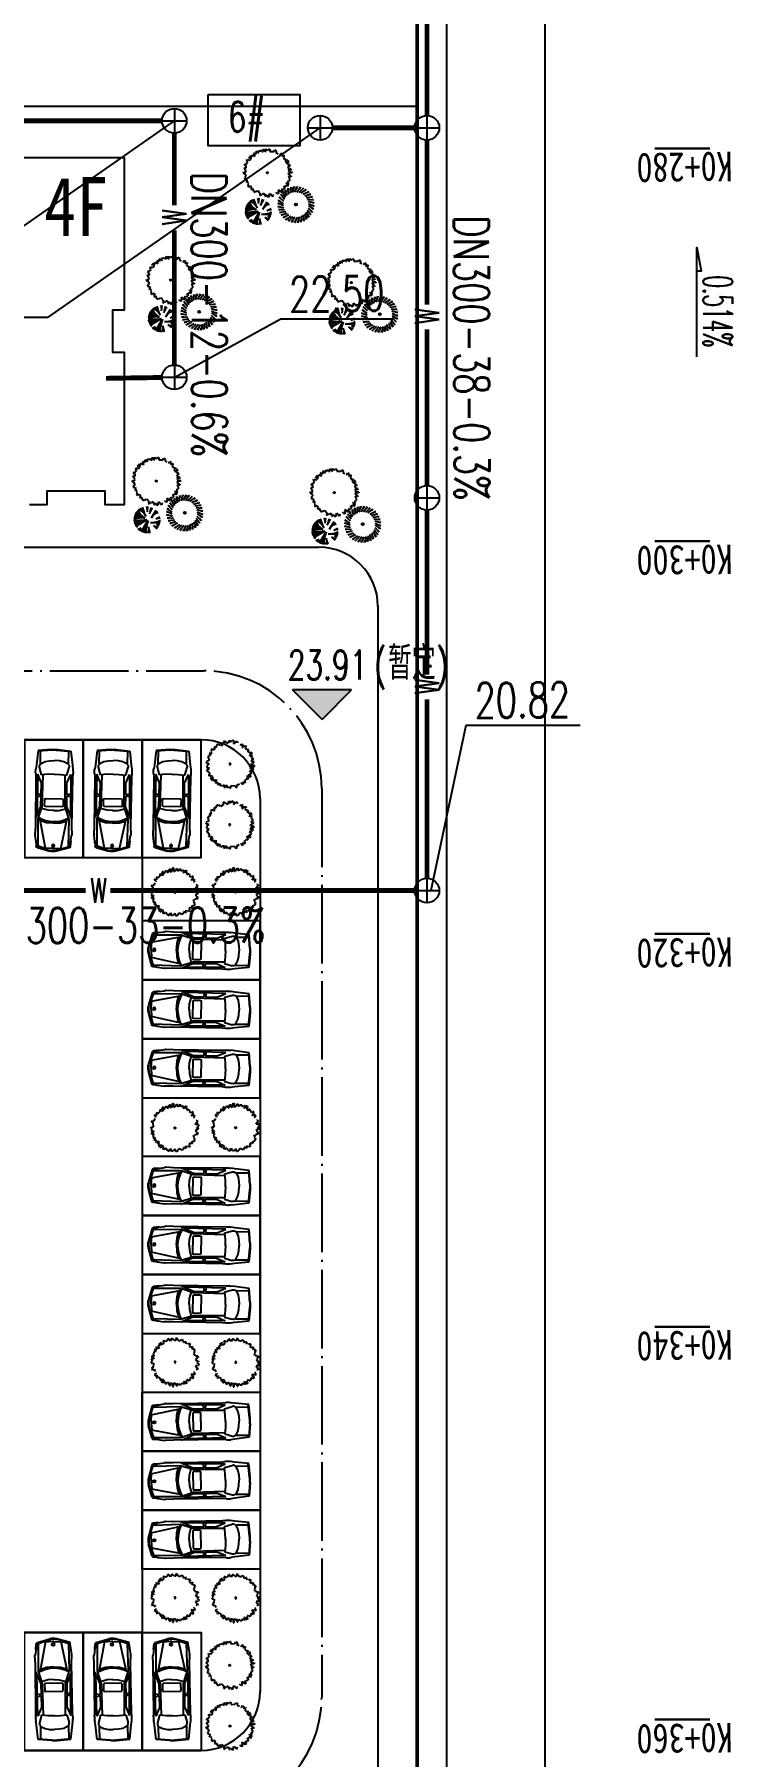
# Model space of a CAD drawing. Header units: millimetres. Extents: x 418304 to 847498, y 48187 to 111456.
# Drawn here: x 423775.5 to 423811.1, y 53596.8 to 53684.4 of the extents above; entities that cross this region are included whole.
import ezdxf

# ---------------------------------------------------------------- set-up
doc = ezdxf.new("R2010")
doc.units = ezdxf.units.MM
doc.header["$LTSCALE"] = 1000
doc.linetypes.add('DASH', pattern=[0.35, 0.25, -0.1])
doc.linetypes.add('DOTE', pattern=[2.42, 2, -0.2, 0.02, -0.2])
for name, color, linetype in [('A绿-1', 82, 'Continuous'), ('DIM_ELEV', 3, 'Continuous'), ('PIPE-污水', 6, 'Continuous'), ('PUB_TEXT', 7, 'Continuous'), ('TEXT_污水', 7, 'Continuous'), ('TREE', 74, 'Continuous'), ('TWT_TEXT', 7, 'Continuous'), ('VPIPE-污水', 2, 'Continuous'), ('WELL_污水', 6, 'Continuous'), ('道路', 4, 'Continuous'), ('道路中心线', 1, 'DOTE'), ('道路线', 142, 'Continuous'), ('道路网', 7, 'Continuous'), ('高程设计数据', 7, 'Continuous')]:
    doc.layers.add(name, color=color, linetype=linetype)
doc.styles.add('_TCH_DIM', font='SIMPLEX', dxfattribs={"bigfont": 'GBCBIG'})
doc.styles.add('_TWT_PIPETEXT', font='SIMPLEX', dxfattribs={"width": 0.8, "height": 3.5, "bigfont": 'HZTXT'})
doc.styles.add('HZ', font='rs.shx', dxfattribs={"width": 0.8, "bigfont": 'hztxt.shx'})
doc.styles.add('等线体', font='simhei.ttf')
doc.styles.add('黑体', font='simhei.ttf', dxfattribs={"width": 0.8, "height": 3.5})
doc.linetypes.add('FENCELINE2', pattern='A,0.25,-0.1,[132,ltypeshp.shx,S=0.1,R=0,X=-0.1,Y=0],-0.1,1', length=1.45)

# ---------------------------------------------------------------- blocks, each defined once
blk = doc.blocks.new('wetrewtewtre')
at = {"layer": '道路网', "color": 8, "linetype": 'Continuous', "lineweight": 30}
for p, q in [((423807.115, 55843.98), (423809.915, 55843.98)), ((423807.115, 55843.98), (423809.915, 55843.98)), ((423807.115, 55823.98), (423809.915, 55823.98)), ((423807.115, 55823.98), (423809.915, 55823.98)), ((423807.115, 55803.98), (423809.915, 55803.98)), ((423807.115, 55803.98), (423809.915, 55803.98)), ((423807.115, 55783.98), (423809.915, 55783.98)), ((423807.115, 55783.98), (423809.915, 55783.98)), ((423807.115, 55763.98), (423809.915, 55763.98)), ((423807.115, 55763.98), (423809.915, 55763.98))]:
    blk.add_line(p, q, dxfattribs=at)
at = {"layer": '道路网', "color": 8, "linetype": 'Continuous', "flags": 128}
for points in [[(423796.515, 56099.98), (423796.515, 55746.271), (423796.515, 55609.271)], [(423796.515, 56099.98), (423796.515, 55746.271), (423796.515, 55609.271)], [(423801.515, 56099.98), (423801.515, 55741.271), (423801.515, 55609.271)], [(423801.515, 56099.98), (423801.515, 55741.271), (423801.515, 55609.271)]]:
    blk.add_lwpolyline(points, dxfattribs=at)
at = {"layer": '道路网', "color": 8, "linetype": 'Continuous', "style": '等线体', "width": 0.8}
for s, p in [('K0+280', (423811.066, 55843.811)), ('K0+280', (423811.066, 55843.811)), ('K0+300', (423811.066, 55823.811)), ('K0+300', (423811.066, 55823.811)), ('K0+320', (423811.066, 55803.811)), ('K0+320', (423811.066, 55803.811)), ('K0+340', (423811.066, 55783.811)), ('K0+340', (423811.066, 55783.811)), ('K0+360', (423811.066, 55763.811)), ('K0+360', (423811.066, 55763.811))]:
    blk.add_text(s, height=1.5, rotation=181.05516, dxfattribs=at).set_placement(p)
blk = doc.blocks.new('004')
at = {"layer": 'A绿-1', "color": 8}
for p, q in [((-699, 834), (-770, 749)), ((-691, 762), (-699, 834)), ((-534, 794), (-691, 762)), ((-511, 892), (-605, 840)), ((-605, 840), (-534, 794)), ((-456, 866), (-511, 892)), ((-401, 899), (-456, 866)), ((-354, 971), (-440, 997)), ((-440, 997), (-401, 899)), ((-283, 860), (-354, 971)), ((-276, 925), (-283, 860)), ((-244, 925), (-276, 925)), ((-205, 1023), (-268, 997)), ((-268, 997), (-244, 925)), ((-182, 945), (-205, 1023)), ((-134, 964), (-182, 945)), ((70, 1036), (-9, 1030)), ((-9, 1030), (-9, 991)), ((70, 977), (70, 1036)), ((93, 938), (70, 977)), ((132, 906), (93, 938)), ((179, 1023), (132, 906)), ((250, 1017), (179, 1023)), ((266, 945), (250, 1017)), ((321, 912), (266, 945)), ((360, 945), (321, 977)), ((321, 977), (321, 912)), ((360, 847), (360, 945)), ((399, 814), (360, 847)), ((438, 853), (399, 814)), ((478, 827), (438, 853)), ((525, 879), (478, 827)), ((564, 847), (525, 879)), ((532, 768), (564, 847)), ((572, 703), (532, 768)), ((-1068, 284), (-1052, 317)), ((-942, 226), (-1068, 284)), ((-1060, 128), (-1052, 186)), ((-966, 56), (-1060, 128)), ((-1052, 317), (-911, 278)), ((-1052, 186), (-950, 121)), ((-1052, -69), (-1052, 3)), ((-1052, 3), (-966, -3)), ((-982, 428), (-966, 461)), ((-927, 415), (-982, 428)), ((-966, 461), (-864, 454)), ((-966, -3), (-966, 56)), ((-950, 121), (-942, 226)), ((-942, 369), (-927, 415)), ((-887, 324), (-942, 369)), ((-911, 278), (-887, 324)), ((-872, 605), (-895, 533)), ((-895, 533), (-864, 481)), ((-825, 585), (-872, 605)), ((-864, 454), (-840, 461)), ((-793, 644), (-825, 585)), ((-762, 716), (-809, 677)), ((-809, 677), (-793, 644)), ((-770, 749), (-723, 742)), ((-723, 651), (-762, 716)), ((-723, 742), (-691, 683)), ((-691, 683), (-723, 651)), ((564, 670), (572, 703)), ((595, 638), (564, 670)), ((658, 664), (595, 638)), ((697, 618), (658, 664)), ((744, 670), (697, 618)), ((783, 605), (744, 670)), ((791, 481), (783, 605)), ((830, 500), (791, 481)), ((807, 409), (870, 487)), ((838, 343), (807, 409)), ((870, 487), (830, 500)), ((932, 363), (838, 343)), ((932, 200), (885, 200)), ((885, 200), (909, 160)), ((925, 101), (901, 69)), ((901, 69), (972, 16)), ((909, 278), (964, 311)), ((932, 232), (909, 278)), ((909, 160), (972, 160)), ((972, 160), (925, 101)), ((964, 311), (932, 363)), ((972, 16), (972, -69)), ((-1044, -154), (-1068, -193)), ((-1068, -193), (-1029, -219)), ((-989, -108), (-1052, -69)), ((-982, -173), (-1044, -154)), ((-1029, -219), (-1005, -166)), ((-1013, -278), (-989, -258)), ((-997, -310), (-1013, -278)), ((-919, -356), (-997, -310)), ((-974, -173), (-989, -108)), ((-989, -258), (-950, -278)), ((-934, -180), (-974, -173)), ((-950, -278), (-927, -251)), ((-942, -526), (-927, -480)), ((-864, -500), (-942, -526)), ((-927, -251), (-934, -180)), ((-927, -480), (-887, -441)), ((-887, -441), (-919, -356)), ((-887, -585), (-840, -533)), ((-848, -644), (-887, -585)), ((-840, -533), (-864, -500)), ((-801, -585), (-848, -644)), ((-762, -618), (-801, -585)), ((-636, -729), (-715, -657)), ((-683, -788), (-636, -729)), ((556, -735), (493, -761)), ((650, -794), (556, -735)), ((705, -637), (666, -683)), ((666, -683), (674, -761)), ((760, -650), (705, -637)), ((783, -618), (760, -650)), ((776, -513), (768, -552)), ((768, -552), (830, -585)), ((799, -448), (776, -513)), ((807, -618), (783, -618)), ((815, -493), (799, -448)), ((830, -585), (807, -618)), ((862, -474), (815, -493)), ((870, -278), (846, -336)), ((846, -336), (885, -435)), ((885, -435), (862, -474)), ((948, -310), (870, -278)), ((972, -69), (901, -95)), ((901, -95), (901, -180)), ((901, -180), (948, -219)), ((948, -219), (972, -271)), ((972, -271), (948, -310)), ((-629, -853), (-683, -788)), ((-574, -801), (-629, -853)), ((-401, -853), (-574, -801)), ((-425, -944), (-401, -853)), ((-385, -964), (-425, -944)), ((-338, -944), (-385, -964)), ((-299, -944), (-338, -944)), ((-260, -1010), (-299, -944)), ((-229, -912), (-260, -1010)), ((-182, -912), (-229, -912)), ((-189, -1010), (-182, -912)), ((-127, -1023), (-189, -1010)), ((-119, -938), (-127, -1023)), ((-56, -958), (-119, -938)), ((-56, -1010), (-56, -958)), ((-17, -997), (-56, -1010)), ((70, -1016), (-17, -997)), ((109, -925), (70, -951)), ((70, -951), (70, -1016)), ((132, -1023), (109, -925)), ((195, -997), (132, -1023)), ((226, -944), (164, -944)), ((164, -944), (195, -997)), ((250, -984), (226, -944)), ((297, -964), (250, -984)), ((297, -833), (274, -918)), ((274, -918), (297, -964)), ((328, -912), (297, -833)), ((360, -918), (328, -912)), ((383, -892), (360, -918)), ((407, -866), (383, -892)), ((438, -873), (407, -866)), ((423, -886), (438, -873)), ((454, -918), (423, -886)), ((470, -807), (446, -801)), ((446, -801), (485, -853)), ((564, -853), (454, -918)), ((509, -794), (470, -807)), ((485, -853), (548, -833)), ((493, -761), (509, -794)), ((548, -833), (564, -853)), ((674, -761), (650, -794))]:
    blk.add_line(p, q, dxfattribs=at)
blk.add_circle((-32, 10), 31.3, dxfattribs=at)
blk = doc.blocks.new('106')
at = {"layer": 'A绿-1', "color": 8}
for p, q in [((-0.107, 0.292), (-0.08, 0.447)), ((-0.08, 0.447), (-0.083, 0.396)), ((-0.054, 0.307), (-0.001, 0.455)), ((-0.001, 0.455), (-0.013, 0.405)), ((0, 0.312), (0.078, 0.449)), ((0.078, 0.449), (0.058, 0.402)), ((-0.446, 0.074), (-0.399, 0.054)), ((-0.309, -0.004), (-0.446, 0.074)), ((-0.426, 0.15), (-0.383, 0.123)), ((-0.305, 0.05), (-0.426, 0.15)), ((-0.393, 0.223), (-0.356, 0.188)), ((-0.292, 0.103), (-0.393, 0.223)), ((-0.348, 0.288), (-0.318, 0.248)), ((-0.269, 0.153), (-0.348, 0.288)), ((-0.293, 0.345), (-0.27, 0.3)), ((-0.238, 0.198), (-0.293, 0.345)), ((-0.228, 0.391), (-0.213, 0.343)), ((-0.2, 0.237), (-0.228, 0.391)), ((-0.157, 0.425), (-0.15, 0.375)), ((-0.156, 0.269), (-0.157, 0.425)), ((0.054, 0.308), (0.154, 0.429)), ((0.107, 0.295), (0.227, 0.396)), ((0.154, 0.429), (0.127, 0.386)), ((0.157, 0.272), (0.292, 0.351)), ((0.227, 0.396), (0.193, 0.359)), ((0.202, 0.242), (0.349, 0.296)), ((0.241, 0.203), (0.395, 0.231)), ((0.292, 0.351), (0.252, 0.321)), ((0.273, 0.159), (0.43, 0.16)), ((0.297, 0.11), (0.451, 0.084)), ((0.349, 0.296), (0.304, 0.273)), ((0.311, 0.057), (0.459, 0.005)), ((0.317, 0.003), (0.453, -0.075)), ((0.395, 0.231), (0.347, 0.216)), ((0.43, 0.16), (0.38, 0.153)), ((0.451, 0.084), (0.401, 0.086)), ((0.459, 0.005), (0.41, 0.016)), ((-0.452, -0.006), (-0.402, -0.017)), ((-0.304, -0.058), (-0.452, -0.006)), ((-0.444, -0.085), (-0.393, -0.087)), ((-0.289, -0.111), (-0.444, -0.085)), ((-0.422, -0.161), (-0.372, -0.154)), ((-0.266, -0.16), (-0.422, -0.161)), ((-0.234, -0.204), (-0.388, -0.232)), ((-0.388, -0.232), (-0.34, -0.217)), ((-0.195, -0.243), (-0.342, -0.297)), ((-0.342, -0.297), (-0.297, -0.274)), ((-0.15, -0.273), (-0.285, -0.352)), ((-0.285, -0.352), (-0.245, -0.322)), ((-0.1, -0.296), (-0.22, -0.397)), ((-0.22, -0.397), (-0.185, -0.36)), ((-0.047, -0.309), (-0.147, -0.43)), ((-0.147, -0.43), (-0.12, -0.387)), ((0.007, -0.313), (-0.07, -0.45)), ((-0.07, -0.45), (-0.051, -0.403)), ((0.061, -0.308), (0.009, -0.456)), ((0.009, -0.456), (0.02, -0.406)), ((0.114, -0.293), (0.088, -0.448)), ((0.088, -0.448), (0.09, -0.397)), ((0.164, -0.426), (0.158, -0.376)), ((0.163, -0.27), (0.164, -0.426)), ((0.207, -0.238), (0.236, -0.392)), ((0.236, -0.392), (0.221, -0.344)), ((0.246, -0.199), (0.3, -0.346)), ((0.276, -0.154), (0.356, -0.289)), ((0.3, -0.346), (0.277, -0.301)), ((0.299, -0.104), (0.4, -0.224)), ((0.312, -0.051), (0.433, -0.151)), ((0.356, -0.289), (0.325, -0.249)), ((0.4, -0.224), (0.363, -0.189)), ((0.433, -0.151), (0.391, -0.124)), ((0.453, -0.075), (0.406, -0.055))]:
    blk.add_line(p, q, dxfattribs=at)
blk.add_circle((0, 0), 0.0254, dxfattribs=at)
blk = doc.blocks.new('A$C3C3C514D')
at = {"color": 8}
for p, q in [((754, 3022), (194, 3045)), ((314, 3273), (754, 3022)), ((1605, 3000), (469, 3494)), ((2072, 2430), (549, 3589)), ((1327, 3257), (603, 3647)), ((847, 3366), (661, 3703)), ((900, 3478), (708, 3738)), ((1605, 3000), (751, 3787)), ((984, 3455), (812, 3811)), ((1075, 3468), (865, 3847)), ((1327, 3257), (975, 3955)), ((2179, 2417), (975, 3955)), ((1474, 3317), (1125, 4045)), ((1340, 3596), (1210, 4088)), ((1751, 3803), (1478, 4197)), ((2296, 2298), (1605, 3000)), ((1919, 3296), (1620, 4239)), ((1826, 4286), (1919, 3296)), ((2490, 2732), (3940, 3353)), ((2490, 2732), (4010, 3243)), ((2775, 3382), (3114, 4079)), ((2775, 3382), (3301, 3974)), ((3070, 2927), (4073, 3126)), ((3135, 3755), (3501, 3831)), ((3589, 3756), (3285, 3427)), ((3285, 3427), (3744, 3603)), ((3564, 3199), (3831, 3501)), ((3688, 3053), (4142, 2976)), ((985, 2274), (0, 2152)), ((510, 2000), (1, 2202)), ((1376, 2264), (3, 2272)), ((1065, 1996), (5, 2012)), ((439, 1909), (9, 1960)), ((1448, 2052), (10, 2362)), ((774, 2001), (13, 1915)), ((2135, 2150), (22, 1847)), ((2135, 2150), (33, 2466)), ((658, 1927), (45, 1758)), ((533, 2271), (50, 2633)), ((51, 1686), (1027, 1810)), ((1836, 2067), (97, 1514)), ((539, 1655), (143, 1412)), ((1751, 1563), (187, 1276)), ((546, 1182), (227, 1190)), ((1385, 1488), (279, 1092)), ((1531, 1264), (321, 1022)), ((918, 1321), (379, 933)), ((1951, 1835), (483, 794)), ((1027, 1810), (539, 1655)), ((539, 1655), (539, 1655)), ((1302, 1353), (558, 706)), ((1440, 1141), (558, 706)), ((973, 832), (600, 662)), ((1178, 1009), (672, 590)), ((1152, 750), (691, 573)), ((1353, 1023), (748, 521)), ((1404, 827), (806, 473)), ((1951, 1835), (898, 404)), ((1238, 716), (947, 369)), ((1258, 561), (1009, 329)), ((1871, 1681), (1102, 274)), ((1384, 524), (1212, 216)), ((1477, 961), (1309, 172)), ((1942, 612), (1418, 129)), ((2147, 905), (1570, 80)), ((2209, 1495), (1767, 35)), ((2115, 529), (1808, 28)), ((2013, 694), (1897, 15)), ((2216, 1566), (2051, 2)), ((2220, 538), (2146, 0)), ((2176, 1176), (2243, 2)), ((2674, 953), (3081, 210)), ((2790, 723), (2896, 122)), ((2861, 1371), (3697, 653)), ((2938, 2122), (4093, 1221)), ((3120, 1141), (3574, 536)), ((3125, 1964), (4195, 1522)), ((3516, 2534), (4262, 2582)), ((3556, 2540), (4283, 2465)), ((3824, 1674), (4261, 1716)), ((4209, 1516), (3824, 1674))]:
    blk.add_line(p, q, dxfattribs=at)
blk = doc.blocks.new('$plan$00001328')
at = {"layer": '道路线', "color": 8}
for p, q in [((-2219, 807), (-1493, 889)), ((-1493, 889), (-1285, 919)), ((-1053, 923), (-878, 906)), ((-878, 906), (1645, 899)), ((1224, 895), (623, 633)), ((1645, 899), (2034, 915)), ((2034, 915), (2086, 904)), ((2427, 855), (2086, 904)), ((-2279, 116), (-2219, 807)), ((-2254, 116), (-2194, 806)), ((-1551, 693), (-2199, 695)), ((-1707, 230), (-1717, -16)), ((-1667, 459), (-1707, 230)), ((-1551, 693), (-1667, 459)), ((-1508, 707), (-1562, 671)), ((-979, 619), (-1374, 729)), ((-1023, 812), (1078, 831)), ((-582, 620), (-1023, 812)), ((-1019, -34), (-1015, 284)), ((-1015, 284), (-979, 619)), ((626, 562), (-988, 538)), ((6, 627), (-582, 620)), ((-21, 822), (6, 627)), ((116, 823), (74, 627)), ((623, 633), (74, 627)), ((223, 404), (223, -456)), ((586, 444), (263, 444)), ((1249, 767), (626, 562)), ((626, -456), (626, 404)), ((810, 258), (722, 594)), ((822, -38), (810, 258)), ((1370, 583), (1207, 751)), ((2643, 745), (1249, 767)), ((2844, 342), (1302, 653)), ((1448, 334), (1370, 583)), ((1469, -41), (1448, 334)), ((2367, 864), (2369, 870)), ((2369, 870), (2650, 842)), ((2604, 806), (2427, 855)), ((2787, 351), (2640, 772)), ((2720, 782), (2894, 148)), ((2762, 16), (2740, 362)), ((2816, 347), (2866, 112)), ((-2279, -163), (-2219, -855)), ((-2254, -163), (-2194, -854)), ((-2219, -855), (-1493, -937)), ((-1551, -741), (-2199, -743)), ((-1706, -277), (-1717, -32)), ((-1667, -507), (-1707, -277)), ((-1551, -741), (-1667, -507)), ((-1508, -755), (-1562, -719)), ((-1374, -776), (-1374, -777)), ((-979, -667), (-1371, -776)), ((-582, -668), (-1023, -860)), ((-1023, -860), (1078, -879)), ((-1019, -14), (-1015, -332)), ((-1015, -332), (-979, -667)), ((626, -610), (-988, -585)), ((8, -674), (-582, -668)), ((-17, -869), (8, -674)), ((623, -681), (73, -675)), ((111, -870), (73, -675)), ((263, -496), (586, -496)), ((1224, -943), (623, -681)), ((1249, -815), (626, -610)), ((810, -306), (722, -641)), ((822, -10), (810, -306)), ((1370, -631), (1207, -799)), ((2643, -793), (1249, -815)), ((2844, -390), (1302, -701)), ((1448, -382), (1370, -630)), ((1469, -7), (1448, -382)), ((2604, -854), (2427, -903)), ((2787, -399), (2640, -820)), ((2720, -830), (2894, -195)), ((2762, -64), (2740, -410)), ((2816, -395), (2866, -160)), ((-1493, -937), (-1285, -966)), ((-1053, -971), (-878, -954)), ((-878, -954), (1645, -947)), ((1645, -947), (2034, -963)), ((2034, -963), (2086, -952)), ((2427, -903), (2086, -952)), ((2367, -911), (2369, -918)), ((2369, -918), (2650, -889))]:
    blk.add_line(p, q, dxfattribs=at)
blk.add_circle((2608, -21), 62.7, dxfattribs=at)
for centre, radius, start, end in [((-1148, -44), 972, 84.37428, 98.07159), ((-665, -24), 1620, 175.05924, 184.94076), ((-640, -24), 1620, 175.05924, 184.94076), ((-1418, 573), 162, 74.46936, 123.73593), ((263, 404), 40, 90, 180), ((586, 404), 40, 0, 90), ((-191, -40), 1591, 331.45596, 29.52266), ((2589, 754), 54, 19.21062, 74.51383), ((2642, 761), 81, 15.33853, 84.1898), ((2115, -24), 648, 356.47351, 3.52649), ((2233, -24), 648, 347.90524, 12.09476), ((2269, -24), 648, 344.66147, 15.33853), ((-1418, -621), 162, 236.26405, 286.81983), ((263, -456), 40, 180, 270), ((586, -456), 40, 270, 0), ((2589, -802), 54, 285.48617, 340.78938), ((2642, -809), 81, 275.8102, 344.66147), ((-1148, -4), 972, 261.92841, 275.62572)]:
    blk.add_arc(centre, radius, start, end, dxfattribs=at)
blk = doc.blocks.new('$TWTSYS$00000374')
for p, q in [((-0.5, 0, 0), (0.5, 0, 0)), ((0, 0.5, 0), (0, -0.5, 0))]:
    blk.add_line(p, q)
blk.add_circle((0, 0, 0), 0.5)

msp = doc.modelspace()

# ---------------------------------------------------------------- hatches: boundary and pattern name
at = {"layer": 'DIM_ELEV'}
msp.add_hatch(color=256, dxfattribs=at).paths.add_polyline_path([(423790.172, 53649.573), (423791.672, 53651.073), (423788.672, 53651.073)])

# ---------------------------------------------------------------- linework, layer by layer
at = {"color": 1, "linetype": 'DASH', "ltscale": 0.02, "const_width": 0.2}
msp.add_lwpolyline([(423795.015, 53547.806), (423431.612, 53547.84), (423431.612, 53687.774), (423600.93, 53687.774), (423600.93, 53942.149), (423785.939, 53942.149), (423795.015, 53933.981), (423795.015, 53547.806)], dxfattribs=at)
at = {"linetype": 'FENCELINE2', "ltscale": 0.005, "const_width": 0.1}
msp.add_lwpolyline([(423795.015, 53790.154), (423795.015, 53547.806)], dxfattribs=at)
msp.add_lwpolyline([(423775.275, 53660.52), (423776.175, 53660.52), (423776.175, 53661.22), (423779.115, 53661.22), (423779.115, 53660.52), (423780.115, 53660.52), (423780.115, 53668.26), (423779.515, 53668.26), (423779.515, 53670.42), (423780.115, 53670.42), (423780.115, 53678.16), (423771.275, 53678.16)])
at = {"layer": 'DIM_ELEV'}
for p, q in [((423790.172, 53649.573), (423788.672, 53651.073)), ((423791.672, 53651.073), (423788.672, 53651.073)), ((423790.172, 53649.573), (423791.672, 53651.073))]:
    msp.add_line(p, q, dxfattribs=at)
at = {"layer": 'PIPE-污水', "linetype": 'Continuous', "ltscale": 0.005, "const_width": 0.25}
for points in [[(423795.515, 53688.741), (423795.515, 53680.324)], [(423771.085, 53680.052), (423782.027, 53680.052)], [(423790.698, 53679.699), (423794.89, 53679.699)], [(423782.652, 53675.741), (423782.652, 53679.427)], [(423795.515, 53679.074), (423795.515, 53670.699)], [(423782.652, 53667.617), (423782.652, 53674.479)], [(423795.515, 53669.437), (423795.515, 53661.482)], [(423779.175, 53666.94), (423782.027, 53666.983)], [(423795.515, 53660.232), (423795.515, 53651.852)], [(423795.515, 53650.59), (423795.515, 53641.482)], [(423763.345, 53640.857), (423778.139, 53640.857)], [(423779.401, 53640.857), (423794.89, 53640.857)]]:
    msp.add_lwpolyline(points, dxfattribs=at)
at = {"layer": 'TWT_TEXT', "color": 6}
for p, q in [((423774.635, 53674.443, 310.578), (423782.652, 53680.052, 155.424)), ((423776.205, 53670.041, 155.154), (423790.073, 53679.699)), ((423776.205, 53670.041, 155.154), (423770.38, 53670.041, 155.154)), ((423782.648, 53666.99, -0.27), (423788.041, 53669.953, 310.578)), ((423793.866, 53669.953, 310.578), (423788.041, 53669.953, 310.578)), ((423797.491, 53649.266, 310.392), (423795.704, 53640.857)), ((423803.316, 53649.266, 310.392), (423797.491, 53649.266, 310.392))]:
    msp.add_line(p, q, dxfattribs=at)
at = {"layer": 'VPIPE-污水', "color": 6, "ltscale": 0.05}
msp.add_lwpolyline([(423784.37, 53681.391), (423789.044, 53681.391), (423789.044, 53678.771), (423784.37, 53678.771)], close=True, dxfattribs=at)
at = {"layer": '道路', "color": 8}
for p, q in [((423726.015, 53680.8), (423795.015, 53680.8)), ((423766.544, 53658.34), (423790.015, 53658.34)), ((423793.015, 53655.34), (423793.015, 53594.08)), ((423727.015, 53648.54), (423784.015, 53648.54)), ((423787.015, 53645.54), (423787.015, 53600.08)), ((423784.015, 53597.08), (423727.015, 53597.08)), ((423727.015, 53597.08), (423784.015, 53597.08))]:
    msp.add_line(p, q, dxfattribs=at)
msp.add_lwpolyline([(423730.015, 53642.54), (423781.015, 53642.54), (423781.015, 53603.08), (423730.015, 53603.08)], close=True, dxfattribs=at)
for centre, start, end in [((423790.015, 53655.34), 0, 90), ((423784.015, 53645.54), 0, 90), ((423784.015, 53600.08), 270, 0)]:
    msp.add_arc(centre, 3, start, end, dxfattribs=at)
at = {"layer": '道路中心线', "color": 8, "linetype": 'DOTE', "ltscale": 0.002}
for p, q in [((423717.513, 53652.05), (423784.156, 53652.05)), ((423790.156, 53646.05), (423790.156, 53599.794))]:
    msp.add_line(p, q, dxfattribs=at)
for centre, start, end in [((423784.156, 53646.05), 0, 90), ((423784.156, 53599.794), 270, 0)]:
    msp.add_arc(centre, 6, start, end, dxfattribs=at)
at = {"layer": '道路线', "color": 8}
for points in [[(423775.015, 53642.54), (423778.015, 53642.54), (423778.015, 53648.54), (423775.015, 53648.54)], [(423778.015, 53642.54), (423781.015, 53642.54), (423781.015, 53648.54), (423778.015, 53648.54)], [(423781.015, 53642.54), (423784.015, 53642.54), (423784.015, 53648.54), (423781.015, 53648.54)], [(423781.015, 53639.31), (423781.015, 53636.31), (423787.015, 53636.31), (423787.015, 53639.31)], [(423781.015, 53636.31), (423781.015, 53633.31), (423787.015, 53633.31), (423787.015, 53636.31)], [(423781.015, 53633.31), (423781.015, 53630.31), (423787.015, 53630.31), (423787.015, 53633.31)], [(423781.015, 53627.31), (423781.015, 53624.31), (423787.015, 53624.31), (423787.015, 53627.31)], [(423781.015, 53624.31), (423781.015, 53621.31), (423787.015, 53621.31), (423787.015, 53624.31)], [(423781.015, 53621.31), (423781.015, 53618.31), (423787.015, 53618.31), (423787.015, 53621.31)], [(423781.015, 53612.31), (423781.015, 53615.31), (423787.015, 53615.31), (423787.015, 53612.31)], [(423781.015, 53609.31), (423781.015, 53612.31), (423787.015, 53612.31), (423787.015, 53609.31)], [(423781.015, 53606.31), (423781.015, 53609.31), (423787.015, 53609.31), (423787.015, 53606.31)], [(423775.015, 53603.08), (423778.015, 53603.08), (423778.015, 53597.08), (423775.015, 53597.08)], [(423778.015, 53603.08), (423781.015, 53603.08), (423781.015, 53597.08), (423778.015, 53597.08)], [(423781.015, 53603.08), (423784.015, 53603.08), (423784.015, 53597.08), (423781.015, 53597.08)]]:
    msp.add_lwpolyline(points, close=True, dxfattribs=at)
at = {"layer": '高程设计数据', "color": 4, "linetype": 'Continuous', "flags": 128}
msp.add_lwpolyline([(423809.262, 53668.032), (423809.257, 53673.605), (423809.481, 53672.389), (423809.258, 53672.388)], dxfattribs=at)
msp.add_lwpolyline([(423809.262, 53668.032), (423809.257, 53673.605), (423809.481, 53672.389), (423809.258, 53672.388)], dxfattribs=at)

# ---------------------------------------------------------------- block references
msp.add_blockref('wetrewtewtre', (0, -2165.331))
at = {"layer": 'A绿-1'}
for name, p, xscale, yscale, zscale, rotation in [('004', (423787.354, 53677.405), 0.00116705121472478, 0.00116705121472478, -0.00116705121472478, 196.4296013010655), ('106', (423788.845, 53675.791), 2.039962694467977, 2.039962694607675, 2.039962694502081, 264.9820240038009), ('004', (423782.42, 53671.942), 0.00116705121472478, 0.00116705121472478, -0.00116705121472478, 196.4296013010655), ('004', (423791.618, 53671.818), 0.00116705121472478, 0.00116705121472478, -0.00116705121472478, 196.4296013010655), ('106', (423783.911, 53670.327), 2.039962694467977, 2.039962694607675, 2.039962694502081, 264.9820240038009), ('106', (423793.109, 53670.203), 2.039962694467977, 2.039962694607675, 2.039962694502081, 264.9820240038009), ('004', (423781.691, 53661.705), 0.00116705121472478, 0.00116705121472478, -0.00116705121472478, 196.4296013010655), ('004', (423790.751, 53661.125), 0.00116705121472478, 0.00116705121472478, -0.00116705121472478, 196.4296013010655), ('106', (423783.182, 53660.091), 2.039962694467977, 2.039962694607675, 2.039962694502081, 264.9820240038009), ('106', (423792.242, 53659.511), 2.039962694467977, 2.039962694607675, 2.039962694502081, 264.9820240038009), ('004', (423785.448, 53647.301), -0.00116705121472478, 0.00116705121472478, -0.00116705121472478, 339.6396806737813), ('004', (423785.434, 53644.208), -0.00116705121472478, 0.00116705121472478, -0.00116705121472478, 339.6396806737813), ('004', (423782.684, 53640.729), 0.001167051214724779, 0.00116705121472478, -0.00116705121472478, 290.3603193262186), ('004', (423785.776, 53640.743), 0.001167051214724779, 0.00116705121472478, -0.00116705121472478, 290.3603193262186), ('004', (423782.684, 53628.729), 0.001167051214724779, 0.00116705121472478, -0.00116705121472478, 290.3603193262186), ('004', (423785.776, 53628.743), 0.001167051214724779, 0.00116705121472478, -0.00116705121472478, 290.3603193262186), ('004', (423782.684, 53616.89), -0.001167051214724779, 0.00116705121472478, -0.00116705121472478, 249.6396806737813), ('004', (423785.776, 53616.876), -0.001167051214724779, 0.00116705121472478, -0.00116705121472478, 249.6396806737813), ('004', (423782.684, 53604.89), -0.001167051214724779, 0.00116705121472478, -0.00116705121472478, 249.6396806737813), ('004', (423785.776, 53604.876), -0.001167051214724779, 0.00116705121472478, -0.00116705121472478, 249.6396806737813), ('004', (423785.434, 53601.411), 0.00116705121472478, 0.00116705121472478, -0.00116705121472478, 200.3603193262187), ('004', (423785.448, 53598.319), 0.00116705121472478, 0.00116705121472478, -0.00116705121472478, 200.3603193262187)]:
    msp.add_blockref(name, p, dxfattribs=dict(at, xscale=xscale, yscale=yscale, zscale=zscale, rotation=rotation))
at = {"layer": 'TREE', "color": 8, "extrusion": (0, 0, -1), "xscale": 0.0003134301259033954, "yscale": 0.0003134301259033954, "zscale": 0.0003134301259033955, "rotation": 158.3064505472057}
for p in [(-423786.051, 53675.811), (-423781.117, 53670.348), (-423790.315, 53670.224), (-423780.388, 53660.111), (-423789.448, 53659.531)]:
    msp.add_blockref('A$C3C3C514D', p, dxfattribs=at)
at = {"layer": 'WELL_污水', "xscale": 1.25, "yscale": 1.25, "zscale": 1.25}
for p in [(423782.652, 53680.052), (423790.073, 53679.699), (423795.515, 53679.699), (423782.652, 53666.992), (423795.515, 53660.857), (423795.515, 53640.857)]:
    msp.add_blockref('$TWTSYS$00000374', p, dxfattribs=at)
at = {"layer": '道路线', "color": 8, "zscale": 0.0009999999999999998}
for p, xscale, yscale, rotation in [((423776.501, 53645.758), 0.001000000000000008, -0.001000000000000008, 269.1518915367948), ((423779.501, 53645.758), 0.001000000000000009, -0.001000000000000008, 269.1518915367948), ((423782.501, 53645.758), 0.001000000000000009, -0.001000000000000008, 269.1518915367948), ((423784.233, 53637.824), 0.00100000000000001, -0.00100000000000001, 179.1518915367948), ((423784.233, 53634.824), 0.00100000000000001, -0.00100000000000001, 179.1518915367948), ((423784.233, 53631.824), 0.00100000000000001, -0.00100000000000001, 179.1518915367948), ((423784.233, 53625.824), 0.00100000000000001, -0.00100000000000001, 179.1518915367948), ((423784.233, 53622.824), 0.00100000000000001, -0.00100000000000001, 179.1518915367948), ((423784.233, 53619.824), 0.00100000000000001, -0.00100000000000001, 179.1518915367948), ((423784.233, 53613.795), 0.00100000000000001, 0.00100000000000001, 180.8481084632053), ((423784.233, 53610.795), 0.00100000000000001, 0.00100000000000001, 180.8481084632053), ((423784.233, 53607.795), 0.00100000000000001, 0.00100000000000001, 180.8481084632053), ((423776.501, 53599.861), 0.001000000000000009, 0.001000000000000008, 90.84810846320518), ((423779.501, 53599.861), 0.001000000000000009, 0.001000000000000009, 90.84810846320518), ((423782.501, 53599.861), 0.001000000000000009, 0.001000000000000009, 90.84810846320518)]:
    msp.add_blockref('$plan$00001328', p, dxfattribs=dict(at, xscale=xscale, yscale=yscale, rotation=rotation))

# ---------------------------------------------------------------- texts
at = {"layer": 'PUB_TEXT'}
for s, height, style, width, p in [('4F', 3.0042, '黑体', 0.8, (423776.02, 53674.187)), ('23.91', 1.4875, '_TCH_DIM', 0.705882, (423788.429, 53651.598)), ('(', 1.488, '_TCH_DIM', 0.705882, (423792.829, 53651.598)), (')', 1.488, '_TCH_DIM', 0.705882, (423795.986, 53651.598))]:
    msp.add_text(s, height=height, dxfattribs=dict(at, style=style, width=width)).set_placement(p)
at = {"layer": 'PUB_TEXT', "style": '_TCH_DIM'}
msp.add_text('暂定', height=1.6879, dxfattribs=at).set_placement((423793.529, 53651.598))
at = {"layer": 'TEXT_污水', "style": '_TWT_PIPETEXT', "width": 0.64}
for p in [(423783.277, 53674.729), (423796.14, 53669.687), (423796.14, 53650.84)]:
    msp.add_text('W', height=1.25, rotation=90, dxfattribs=at).set_placement(p)
msp.add_text('W', height=1.25, dxfattribs=at).set_placement((423778.389, 53640.232))
at = {"layer": 'TWT_TEXT', "color": 6, "style": '_TCH_DIM', "width": 0.705882}
for s, height, rotation, p in [('6#', 1.5232, 0.64021, (423785.398, 53679.488)), ('DN300-12-0.6%', 1.785, 270.14551, (423783.517, 53677.455)), ('DN300-38-0.3%', 1.785, 270.14551, (423796.878, 53675.237)), ('22.50', 1.785, 0.64021, (423788.498, 53670.326, 310.578)), ('20.82', 1.785, 0.64021, (423797.948, 53649.639, 310.392)), ('DN300-33-0.3%', 1.785, 0.14551, (423772.763, 53638.177))]:
    msp.add_text(s, height=height, rotation=rotation, dxfattribs=at).set_placement(p)
at = {"layer": '高程设计数据', "color": 1, "linetype": 'Continuous', "style": 'HZ', "width": 0.5}
msp.add_text('0.514%%%', height=1.5, rotation=269.92167, dxfattribs=at).set_placement((423809.574, 53672.18))
msp.add_text('0.514%%%', height=1.5, rotation=269.92167, dxfattribs=at).set_placement((423809.574, 53672.18))

doc.saveas('drawing.dxf')
